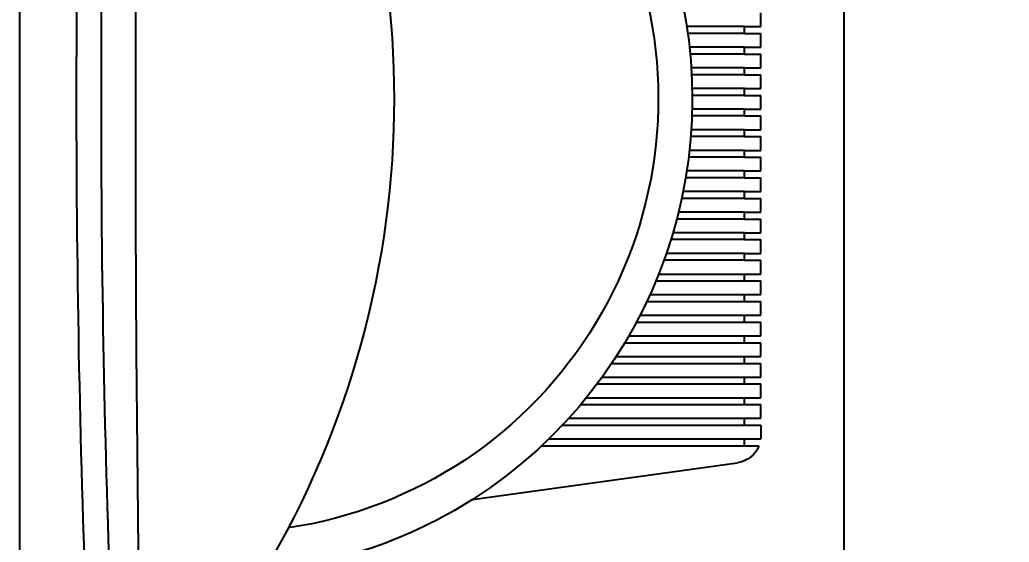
# Model space of a CAD drawing. Header units: millimetres. Extents: x 154.1 to 235.2, y 94.9 to 137.4.
# Drawn here: x 204.697 to 205.417, y 114.311 to 114.691 of the extents above; entities that cross this region are included whole.
import ezdxf

# ---------------------------------------------------------------- set-up
doc = ezdxf.new("R2010")
doc.units = ezdxf.units.MM
doc.header["$LTSCALE"] = 0.05
for name, color, linetype in [('ACES', 7, 'Continuous'), ('ACES-I', 251, 'Continuous'), ('Cotas', 6, 'Continuous'), ('Desnivel', 1, 'Continuous'), ('Parede', 5, 'Continuous')]:
    doc.layers.add(name, color=color, linetype=linetype)
doc.styles.get("Standard").update_dxf_attribs({"font": 'arial.ttf'})
doc.dimstyles.new('ISO-25', dxfattribs={"dimtxt": 0.3, "dimasz": 2.5, "dimexe": 1.25, "dimexo": 0.625, "dimgap": 0.2, "dimtad": 1, "dimzin": 1, "dimtxsty": 'Standard', "dimcen": 2.5, "dimse1": 1, "dimse2": 1, "dimsd1": 1, "dimsd2": 1, "dimclrd": 6, "dimclrt": 2, "dimadec": 0, "dimazin": 0, "dimtfac": 1, "dimtmove": 0, "dimatfit": 3, "dimfxl": 1, "dimarcsym": 0})

# ---------------------------------------------------------------- blocks, each defined once
blk = doc.blocks.new('Tv_29pol')
at = {"layer": 'ACES'}
for p, q in [((-0.23, -0.01189), (-0.23, 0)), ((-0.215, -0.01189), (-0.215, 0)), ((-0.215, 0), (-0.205, 0)), ((-0.205, -0.01189), (-0.205, 0)), ((-0.2, -0.01189), (-0.2, 0)), ((-0.2, 0), (-0.19, 0)), ((-0.19, -0.01189), (-0.19, 0)), ((-0.185, -0.01189), (-0.185, 0)), ((-0.185, 0), (-0.175, 0)), ((-0.175, -0.01189), (-0.175, 0)), ((-0.17, -0.01189), (-0.17, 0)), ((-0.17, 0), (-0.16, 0)), ((-0.155, -0.01189), (-0.155, 0)), ((-0.155, 0), (-0.145, 0)), ((-0.14, -0.01189), (-0.14, 0)), ((-0.125, -0.01189), (-0.125, 0)), ((-0.11, 0), (-0.1, 0)), ((-0.11, -0.01189), (-0.11, 0)), ((-0.1, -0.01189), (-0.1, 0)), ((-0.095, 0), (-0.085, 0)), ((-0.095, -0.01189), (-0.095, 0)), ((-0.085, -0.01189), (-0.085, 0)), ((-0.08, 0), (-0.07, 0)), ((-0.08, -0.01189), (-0.08, 0)), ((-0.07, -0.01189), (-0.07, 0)), ((-0.065, 0), (-0.055, 0)), ((-0.055, -0.01189), (-0.055, 0)), ((-0.05, 0), (-0.04, 0)), ((-0.04, -0.01189), (-0.04, 0)), ((-0.035, 0), (-0.025, 0)), ((-0.035, -0.01189), (-0.035, 0)), ((-0.025, -0.01189), (-0.025, 0)), ((-0.02, 0), (-0.01, 0)), ((-0.01, -0.01189), (-0.01, 0)), ((-0.005, 0), (0.005, 0)), ((-0.005, -0.01189), (-0.005, 0)), ((0.005, -0.01189), (0.005, 0)), ((0.01, 0), (0.02, 0)), ((0.02, -0.01189), (0.02, 0)), ((0.025, 0), (0.035, 0)), ((0.025, -0.01189), (0.025, 0)), ((0.035, -0.01189), (0.035, 0)), ((0.04, 0), (0.05, 0)), ((0.04, -0.01189), (0.04, 0)), ((0.05, -0.01189), (0.05, 0)), ((-0.25, -0.01189), (-0.25, -0.00143)), ((-0.245, -0.01189), (-0.245, 0)), ((-0.235, 0), (-0.245, 0)), ((-0.24258, 0), (-0.2425, 0)), ((-0.235, -0.01189), (-0.235, 0)), ((-0.23, 0), (-0.22, 0)), ((-0.22, -0.01189), (-0.22, 0)), ((-0.16, -0.01189), (-0.16, 0)), ((-0.145, -0.01189), (-0.145, 0)), ((-0.14, 0), (-0.13, 0)), ((-0.13, -0.01189), (-0.13, 0)), ((-0.125, 0), (-0.115, 0)), ((-0.115, -0.01189), (-0.115, 0)), ((-0.065, -0.01189), (-0.065, 0)), ((-0.05, -0.01189), (-0.05, 0)), ((-0.035, -0.01189), (-0.035, 0)), ((-0.02, -0.01189), (-0.02, 0)), ((0.01, -0.01189), (0.01, 0)), ((0.055, 0), (0.065, 0)), ((0.055, -0.01189), (0.055, 0)), ((-0.25, -0.01189), (-0.245, -0.01189)), ((-0.235, -0.01189), (-0.23, -0.01189)), ((-0.22, -0.01189), (-0.215, -0.01189)), ((-0.205, -0.01189), (-0.2, -0.01189)), ((-0.19, -0.01189), (-0.185, -0.01189)), ((-0.175, -0.01189), (-0.17, -0.01189)), ((-0.16, -0.01189), (-0.155, -0.01189)), ((-0.145, -0.01189), (-0.14, -0.01189)), ((-0.13, -0.01189), (-0.125, -0.01189)), ((-0.115, -0.01189), (-0.11, -0.01189)), ((-0.1, -0.01189), (-0.095, -0.01189)), ((-0.085, -0.01189), (-0.08, -0.01189)), ((-0.07, -0.01189), (-0.065, -0.01189)), ((-0.055, -0.01189), (-0.05, -0.01189)), ((-0.04, -0.01189), (-0.035, -0.01189)), ((-0.025, -0.01189), (-0.02, -0.01189)), ((-0.01, -0.01189), (-0.005, -0.01189)), ((0.005, -0.01189), (0.01, -0.01189)), ((0.02, -0.01189), (0.025, -0.01189)), ((0.035, -0.01189), (0.04, -0.01189)), ((0.05, -0.01189), (0.055, -0.01189)), ((-0.28907, -0.21), (-0.26239, -0.01726))]:
    blk.add_line(p, q, dxfattribs=at)
for centre, radius, start, end in [((-0.24258, -0.02), 0.02, 111.78305, 172.1178), ((0.0025, -0.39567), 0.34567, 147.51128, 174.36225), ((0.0025, 9.20825), 9.70625, 267.684201, 272.315799)]:
    blk.add_arc(centre, radius, start, end, dxfattribs=at)
at = {"layer": 'ACES-I'}
for p, q in [((-0.25, -0.15959), (-0.25, -0.01189)), ((-0.245, -0.15436), (-0.245, -0.01189)), ((-0.235, -0.14451), (-0.235, -0.01189)), ((-0.23, -0.13987), (-0.23, -0.01189)), ((-0.22, -0.13113), (-0.22, -0.01189)), ((-0.215, -0.127), (-0.215, -0.01189)), ((-0.205, -0.11921), (-0.205, -0.01189)), ((-0.2, -0.11552), (-0.2, -0.01189)), ((-0.19, -0.10856), (-0.19, -0.01189)), ((-0.185, -0.10527), (-0.185, -0.01189)), ((-0.175, -0.09905), (-0.175, -0.01189)), ((-0.17, -0.09612), (-0.17, -0.01189)), ((-0.16, -0.09058), (-0.16, -0.01189)), ((-0.155, -0.08797), (-0.155, -0.01189)), ((-0.145, -0.08305), (-0.145, -0.01189)), ((-0.14, -0.08074), (-0.14, -0.01189)), ((-0.13, -0.0764), (-0.13, -0.01189)), ((-0.125, -0.07437), (-0.125, -0.01189)), ((-0.115, -0.01189), (-0.115, -0.07058)), ((-0.11, -0.01189), (-0.11, -0.06882)), ((-0.1, -0.01189), (-0.1, -0.06555)), ((-0.095, -0.01189), (-0.095, -0.06404)), ((-0.085, -0.01189), (-0.085, -0.06126)), ((-0.08, -0.01189), (-0.08, -0.05999)), ((-0.07, -0.01189), (-0.07, -0.05769)), ((-0.065, -0.01189), (-0.065, -0.05665)), ((-0.055, -0.01189), (-0.055, -0.05482)), ((-0.05, -0.01189), (-0.05, -0.05401)), ((-0.04, -0.01189), (-0.04, -0.05262)), ((-0.035, -0.01189), (-0.035, -0.05204)), ((-0.025, -0.01189), (-0.025, -0.0511)), ((-0.02, -0.01189), (-0.02, -0.05073)), ((-0.01, -0.01189), (-0.01, -0.05023)), ((-0.005, -0.01189), (-0.005, -0.05008)), ((0.005, -0.01189), (0.005, -0.05001)), ((0.01, -0.01189), (0.01, -0.05008)), ((0.02, -0.01189), (0.02, -0.05044)), ((0.025, -0.01189), (0.025, -0.05073)), ((0.035, -0.01189), (0.035, -0.05153)), ((0.04, -0.01189), (0.04, -0.05204)), ((0.05, -0.01189), (0.05, -0.05328)), ((0.055, -0.01189), (0.055, -0.05401))]:
    blk.add_line(p, q, dxfattribs=at)
for centre, radius, start, end in [((0.0025, -0.39567), 0.34567, 70.7101, 147.51128), ((0.0025, -0.39039), 0.31567, 70.89299, 171.53774), ((0.0025, -0.93906), 0.67206, 59.21229, 120.78771), ((0.0025, 25.74927), 26.20427, 269.16591, 270.83409), ((0.00131, 9.22625), 9.70625, 267.762257, 272.251745)]:
    blk.add_arc(centre, radius, start, end, dxfattribs=at)
blk = doc.blocks.new('*D90')
at = {"layer": 'Defpoints', "color": 0}
for p in [(205.29676, 117.57608), (205.29676, 113.42608), (205.44676, 113.42608)]:
    blk.add_point(p, dxfattribs=at)
at = {"layer": 'Cotas', "color": 2, "insert": (205.18667, 115.50108), "char_height": 0.1, "attachment_point": 5, "rotation": 90}
blk.add_mtext('4,15', dxfattribs=at)

msp = doc.modelspace()

# ---------------------------------------------------------------- linework, layer by layer
at = {"layer": 'Desnivel'}
msp.add_line((204.69676, 113.42608), (204.69676, 116.42608), dxfattribs=at)
at = {"layer": 'Parede'}
msp.add_line((205.29676, 113.42608), (205.29676, 117.57608), dxfattribs=at)

# ---------------------------------------------------------------- block references
at = {"xscale": -1, "rotation": 270}
msp.add_blockref('Tv_29pol', (205.23611, 114.6307), dxfattribs=at)

# ---------------------------------------------------------------- dimensions: what is measured, and where the dimension line sits
at = {"layer": 'Cotas'}
dim = msp.add_linear_dim(base=(205.44676, 113.42608), p1=(205.29676, 117.57608), p2=(205.29676, 113.42608), angle=90, dimstyle='ISO-25', override={"dimtxt": 0.1}, dxfattribs=at)
dim.commit()
dim.dimension.update_dxf_attribs({"geometry": '*D90', "text_midpoint": (205.44676, 115.50108), "dimtype": 160})

doc.saveas('drawing.dxf')
